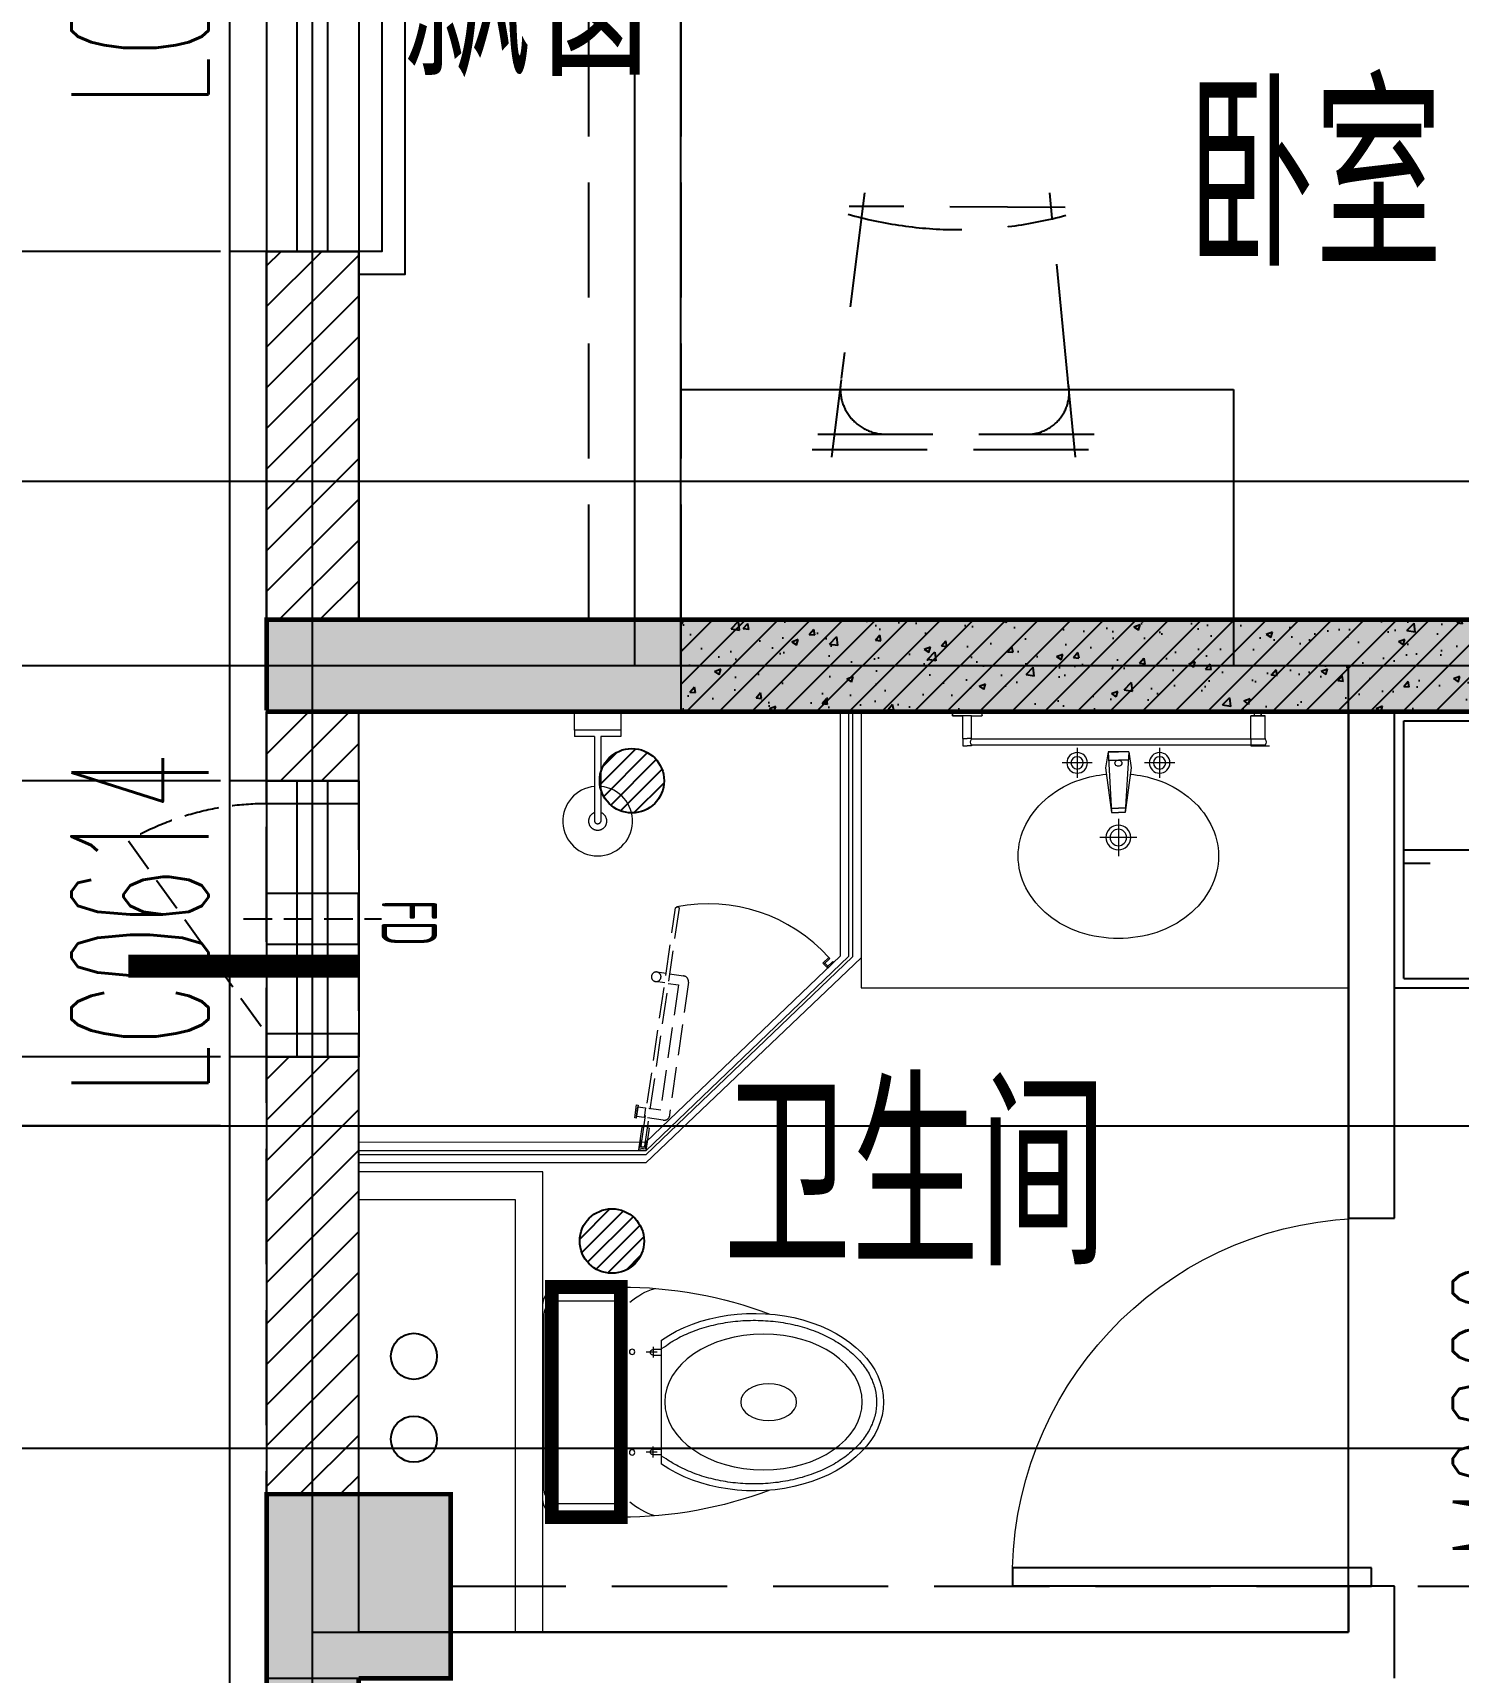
# Model space of a CAD drawing. Header units: millimetres. Extents: x 815519 to 890079, y 147095 to 251022.
# Drawn here: x 819512 to 822608, y 159609 to 163170 of the extents above; entities that cross this region are included whole.
import ezdxf

# ---------------------------------------------------------------- set-up
doc = ezdxf.new("R2010")
doc.units = ezdxf.units.MM
doc.header["$LTSCALE"] = 1000
for name, pattern in [('__DASH', [0.35, 0.25, -0.1]), ('DASH', [0.35, 0.25, -0.1]), ('DOTE', [61.468, 50.8, -5.08, 0.508, -5.08]), ('HIDDEN', [9.525, 6.35, -3.175])]:
    doc.linetypes.add(name, pattern=pattern)
doc.layers.get('Defpoints').update_dxf_attribs({"color": 1})
for name, color, linetype in [('A-WIND（门窗）', 155, 'Continuous'), ('COLUMN', 9, 'Continuous'), ('DIM_IDEN', 3, 'Continuous'), ('EQUIP_地漏', 7, 'Continuous'), ('HANDRAIL', 3, 'Continuous'), ('PC_预制外墙', 11, 'Continuous'), ('PC_预制外墙填充', 252, 'Continuous'), ('PIPE-地暖供', 4, 'Continuous'), ('PUB_DIM', 3, 'Continuous'), ('PUB_HATCH', 8, 'Continuous'), ('PUB_TEXT', 7, 'Continuous'), ('SURFACE', 6, 'Continuous'), ('VPIPE-污水', 2, 'DASH'), ('VPIPE-通气', 3, 'Continuous'), ('WALL', 2, 'Continuous'), ('WINDOW', 4, 'Continuous'), ('WINDOW_TEXT', 7, 'Continuous'), ('家具', 47, 'Continuous'), ('总内隔墙', 30, 'Continuous'), ('柱', 2, 'Continuous'), ('梁虚线', 134, 'DASH'), ('看线', 163, 'Continuous'), ('砼墙', 3, 'Continuous'), ('面积框', 6, 'Continuous')]:
    doc.layers.add(name, color=color, linetype=linetype)
doc.layers.add('DOTE', color=1, linetype='DOTE', plot=False)
for name, color, linetype, lineweight in [('FF-洁具', 32, 'Continuous', 0), ('厨卫', 154, 'Continuous', 0), ('预留洞-卫生间', 6, 'Continuous', 25)]:
    doc.layers.add(name, color=color, linetype=linetype, lineweight=lineweight)
doc.styles.add('_TCH_DIM_T3', font='SIMPLEX.shx', dxfattribs={"width": 0.7, "bigfont": 'GBCBIG.shx'})
doc.styles.add('_TCH_LABEL', font='COMPLEX', dxfattribs={"bigfont": 'GBCBIG'})
doc.styles.add('_TCH_WINDOW', font='SIMPLEX', dxfattribs={"height": 3.5, "bigfont": 'GBCBIG'})
doc.styles.add('TSSD_REIN', font='TSSDENG.shx', dxfattribs={"width": 0.69, "height": 0.2, "bigfont": 'TSSDCHN.shx'})
doc.dimstyles.new('_TCH_ARCH&&100', dxfattribs={"dimtxt": 297.5, "dimasz": 100, "dimexe": 250, "dimexo": 300, "dimgap": 100, "dimtad": 1, "dimdec": 0, "dimzin": 0, "dimdsep": 46, "dimtxsty": '_TCH_DIM_T3', "dimblk": 'ARCHTICK', "dimcen": 0.09, "dimclrt": 7, "dimazin": 2, "dimtfac": 1, "dimtdec": 0, "dimtix": 1, "dimtmove": 2, "dimatfit": 3, "dimfxl": 1, "dimtolj": 1, "dimtzin": 0, "dimarcsym": 0})

# ---------------------------------------------------------------- blocks, each defined once
blk = doc.blocks.new('_ArchTick')
at = {"color": 0, "linetype": 'ByBlock', "const_width": 0.4}
blk.add_lwpolyline([(-0.5, -0.5), (0.5, 0.5)], dxfattribs=at)
blk = doc.blocks.new('*D709')
at = {"layer": 'Defpoints', "color": 0, "transparency": 16777216}
for p in [(-369833.1, 351650), (-367583.1, 351650), (-367583.1, 350850)]:
    blk.add_point(p, dxfattribs=at)
at = {"layer": 'PUB_DIM', "color": 0, "lineweight": -2, "transparency": 16777216}
for p, q in [((-369833.1, 351350), (-369833.1, 350600)), ((-367583.1, 351350), (-367583.1, 350600)), ((-369833.1, 350850), (-367583.1, 350850))]:
    blk.add_line(p, q, dxfattribs=at)
at = {"layer": 'PUB_DIM', "color": 0, "lineweight": -2, "transparency": 16777216, "xscale": 100, "yscale": 100, "zscale": 100}
for p, rotation in [((-369833.1, 350850), 179.9995827101796), ((-367583.1, 350850), 359.9995827101796)]:
    blk.add_blockref('_ArchTick', p, dxfattribs=dict(at, rotation=rotation))
at = {"layer": 'PUB_DIM', "color": 7, "transparency": 16777216, "insert": (-368708.1, 351098.8), "char_height": 297.5, "attachment_point": 5, "rotation": 359.9996, "style": '_TCH_DIM_T3'}
blk.add_mtext('\\A1;2250', dxfattribs=at)
blk = doc.blocks.new('$WINLIB2D$00000001')
for p, q in [((-0.5, 0.5), (0.5, 0.5)), ((-0.5, 0.5), (-0.5, -0.5)), ((0.5, -0.5), (0.5, 0.5)), ((0.5, 0.1667), (-0.5, 0.1667)), ((0.5, -0.1667), (-0.5, -0.1667)), ((-0.5, -0.5), (0.5, -0.5))]:
    blk.add_line(p, q)
blk = doc.blocks.new('$DorLib2D$00000001')
for p, q in [((0.45, 0.975), (0.5, 0.975)), ((0.45, 0), (0.45, 0.975)), ((0.5, 0), (0.5, 0.975)), ((0.5, 0), (0.45, 0))]:
    blk.add_line(p, q)
at = {"lineweight": 13}
blk.add_arc((0.475, 0), 0.975, 91.4693, 180, dxfattribs=at)
blk = doc.blocks.new('3D户型-平面')
at = {"layer": 'A-WIND（门窗）', "linetype": 'DASH', "ltscale": 0.3}
blk.add_line((123099.5, 428897.3), (123399.5, 428477.7), dxfattribs=at)
at = {"layer": 'A-WIND（门窗）'}
for points in [[(123399.5, 429027.7), (123599.5, 429027.7), (123599.5, 428977.7), (123399.5, 428977.7)], [(123399.5, 428427.7), (123599.5, 428427.7), (123599.5, 428477.7), (123399.5, 428477.7)]]:
    blk.add_lwpolyline(points, close=True, dxfattribs=at)
at = {"layer": 'A-WIND（门窗）', "linetype": 'DASH', "ltscale": 0.3}
blk.add_arc((123399.5, 428377.7), 600, 90, 120, dxfattribs=at)
at = {"layer": 'SURFACE'}
for p, q in [((123319.5, 422547.7), (123319.5, 432127.7)), ((123399.5, 430177.7), (123319.5, 430177.7)), ((123399.5, 429027.7), (123319.5, 429027.7)), ((123399.5, 428427.7), (123319.5, 428427.7))]:
    blk.add_line(p, q, dxfattribs=at)
at = {"layer": 'WALL'}
for p, q in [((123599.5, 430177.7), (123399.5, 430177.7)), ((123399.5, 430177.7), (123399.5, 429277.7)), ((123599.5, 429377.7), (123599.5, 430177.7)), ((125749.5, 429377.7), (123599.5, 429377.7)), ((126899.5, 429377.7), (125749.5, 429377.7)), ((123399.5, 429277.7), (123399.5, 429027.7)), ((123599.5, 429027.7), (123599.5, 429177.7)), ((125749.5, 429177.7), (123599.5, 429177.7)), ((125749.5, 429177.7), (125749.5, 428077.7)), ((126899.5, 429177.7), (125849.5, 429177.7)), ((125849.5, 428077.7), (125849.5, 429177.7)), ((123399.5, 429027.7), (123599.5, 429027.7)), ((123599.5, 428427.7), (123399.5, 428427.7)), ((123399.5, 428427.7), (123399.5, 427177.7)), ((123599.5, 427177.7), (123599.5, 428427.7)), ((125749.5, 428077.7), (125849.5, 428077.7)), ((125849.5, 427277.7), (125749.5, 427277.7)), ((125749.5, 427277.7), (125749.5, 427177.7)), ((125849.5, 427077.7), (125849.5, 427277.7)), ((123399.5, 422677.7), (123399.5, 427177.7)), ((125749.5, 427177.7), (123599.5, 427177.7))]:
    blk.add_line(p, q, dxfattribs=at)
at = {"layer": 'WINDOW'}
for p, q in [((124299.5, 429377.7), (124299.5, 431877.7)), ((125749.5, 427277.7), (125749.5, 428077.7))]:
    blk.add_line(p, q, dxfattribs=at)
ref = blk.add_blockref('$WINLIB2D$00000001', (123499.5, 430927.7), dxfattribs=dict(at, xscale=-1500, yscale=-200, zscale=-1500, rotation=90.00000000002962))
ref.add_attrib('A', 'LC15135', (123273.2, 430493.7), dxfattribs={"layer": 'WINDOW_TEXT', "height": 297.5, "rotation": 90, "style": '_TCH_WINDOW', "width": 0.494118})
ref = blk.add_blockref('$WINLIB2D$00000001', (123499.5, 428727.7), dxfattribs=dict(at, xscale=-600, yscale=-200, zscale=-600, rotation=90))
ref.add_attrib('A', 'LC0614', (123273.2, 428346.2), dxfattribs={"layer": 'WINDOW_TEXT', "height": 297.5, "rotation": 90, "style": '_TCH_WINDOW', "width": 0.494118})
ref = blk.add_blockref('$DorLib2D$00000001', (125799.5, 427677.7), dxfattribs=dict(at, xscale=-800, yscale=800, zscale=-800, rotation=90))
ref.add_attrib('A', 'M0822', (126273.2, 427334.7), dxfattribs={"layer": 'WINDOW_TEXT', "height": 297.5, "rotation": 90, "style": '_TCH_WINDOW', "width": 0.494118})
blk = doc.blocks.new('10#楼-房间功能')
at = {"layer": 'PUB_TEXT', "style": '_TCH_LABEL'}
for s, p in [('飘窗', (-369635.9, 415043.4)), ('卧室', (-367934.4, 414627.2)), ('卫生间', (-368941, 412458.2))]:
    blk.add_text(s, height=385.82, dxfattribs=at).set_placement(p)
blk = doc.blocks.new('10#-剪力墙-初')
at = {"layer": 'PUB_HATCH'}
blk.add_hatch(color=256, dxfattribs=at).paths.add_polyline_path([(649512.9, -142200.9), (653012.9, -142200.9), (653012.9, -142600.9), (653212.9, -142600.9), (653212.9, -142000.9), (649512.9, -142000.9)])
h = blk.add_hatch(color=256, dxfattribs=at)
h.paths.add_polyline_path([(649712.9, -144300.9), (649512.9, -144300.9), (649512.9, -147900.9), (649712.9, -147900.9)])
h.paths.add_polyline_path([(649512.9, -144300.9), (649912.9, -144300.9), (649912.9, -143900.9), (649512.9, -143900.9)], flags=16)
at = {"layer": '柱', "color": 6, "ltscale": 1, "const_width": 10}
blk.add_lwpolyline([(649712.9, -144300.9), (649912.9, -144300.9), (649912.9, -143900.9), (649512.9, -143900.9), (649512.9, -144300.9)], dxfattribs=at)
at = {"layer": '砼墙', "color": 5, "ltscale": 1, "const_width": 10}
for points in [[(649512.9, -142200.9), (653012.9, -142200.9), (653012.9, -142600.9), (653212.9, -142600.9), (653212.9, -142000.9), (649512.9, -142000.9), (649512.9, -142198)], [(649712.9, -144300.9), (649712.9, -144300.9), (649712.9, -144300.9), (649712.9, -147900.9), (649512.9, -147900.9), (649512.9, -144100.9)]]:
    blk.add_lwpolyline(points, dxfattribs=at)
blk = doc.blocks.new('tt4')
at = {"layer": '厨卫'}
for p, q in [((-29340.4, -1289856.7), (-29340.4, -1289847.3)), ((-29340.4, -1289887.9), (-29340.4, -1289847.3)), ((-29338.9, -1289856.7), (-29340.4, -1289856.7)), ((-29338.9, -1289856.7), (-29340.4, -1289856.7)), ((-29338.9, -1289856.7), (-29338.9, -1290494.4)), ((-29325.9, -1289856.7), (-29325.9, -1290494.4)), ((-29324.4, -1289856.7), (-29325.9, -1289856.7)), ((-29324.4, -1289856.7), (-29325.9, -1289856.7)), ((-29324.4, -1289856.7), (-29275.4, -1289856.7)), ((-29275.4, -1289856.7), (-29275.4, -1289879)), ((-29275.4, -1289887.9), (-29275.4, -1289856.7)), ((-29275.4, -1289865.5), (-29275.4, -1289887.7)), ((-29275.4, -1289887.9), (-29275.4, -1289865.5)), ((-29266.4, -1289865.5), (-29275.4, -1289865.5)), ((-29275.4, -1289865.5), (-29266.4, -1289865.5)), ((-29324.4, -1289887.9), (-29340.4, -1289887.9)), ((-29324.4, -1289887.9), (-29275.4, -1289887.9)), ((-29274.9, -1289879.5), (-29266.4, -1289879.5)), ((-29377.5, -1290053.2), (-29377.5, -1290118.7)), ((-29377.5, -1290053.2), (-29377.5, -1290118.7)), ((-29344.8, -1290085.9), (-29410.2, -1290085.9)), ((-29344.8, -1290085.9), (-29410.2, -1290085.9)), ((-29539.7, -1290135.2), (-29539.7, -1290215.9)), ((-29539.7, -1290135.2), (-29539.7, -1290215.9)), ((-29388.7, -1290147.4), (-29485.2, -1290160.6)), ((-29388.7, -1290147.4), (-29485.2, -1290160.6)), ((-29353.9, -1290153.1), (-29485.2, -1290160.6)), ((-29353.9, -1290153.1), (-29485.2, -1290160.6)), ((-29353.9, -1290153.1), (-29388.7, -1290147.4)), ((-29353.9, -1290153.1), (-29388.7, -1290147.4)), ((-29371.5, -1290154.1), (-29371.5, -1290175.5)), ((-29371.5, -1290154.1), (-29371.5, -1290175.5)), ((-29353.9, -1290153.1), (-29353.9, -1290197.9)), ((-29353.9, -1290153.1), (-29353.9, -1290175.5)), ((-29499.3, -1290175.5), (-29580.1, -1290175.5)), ((-29499.3, -1290175.5), (-29580.1, -1290175.5)), ((-29485.2, -1290160.6), (-29485.2, -1290175.5)), ((-29485.2, -1290160.6), (-29485.2, -1290175.5)), ((-29485.2, -1290190.5), (-29485.2, -1290175.5)), ((-29485.2, -1290190.5), (-29485.2, -1290175.5)), ((-29388.7, -1290203.7), (-29485.2, -1290190.5)), ((-29353.9, -1290197.9), (-29485.2, -1290190.5)), ((-29388.7, -1290203.7), (-29485.2, -1290190.5)), ((-29353.9, -1290197.9), (-29485.2, -1290190.5)), ((-29476.2, -1290160.2), (-29476.2, -1290175.5)), ((-29476.2, -1290160.2), (-29476.2, -1290175.5)), ((-29476.2, -1290190.9), (-29476.2, -1290175.5)), ((-29476.2, -1290190.9), (-29476.2, -1290175.5)), ((-29371.5, -1290196.9), (-29371.5, -1290175.5)), ((-29371.5, -1290196.9), (-29371.5, -1290175.5)), ((-29353.9, -1290197.9), (-29353.9, -1290175.5)), ((-29353.9, -1290197.9), (-29388.7, -1290203.7)), ((-29353.9, -1290197.9), (-29388.7, -1290203.7)), ((-29377.5, -1290232.4), (-29377.5, -1290297.9)), ((-29377.5, -1290232.4), (-29377.5, -1290297.9)), ((-29344.8, -1290265.1), (-29410.2, -1290265.1)), ((-29344.8, -1290265.1), (-29410.2, -1290265.1)), ((-29275.4, -1290494.4), (-29275.4, -1290472)), ((-29274.9, -1290471.5), (-29266.4, -1290471.5)), ((-29268.3, -1290471.5), (-29266.4, -1290471.5)), ((-29266.4, -1290471.5), (-29266.4, -1290480)), ((-29266.4, -1290471.5), (-29266.4, -1290503.8)), ((-29340.4, -1290494.4), (-29340.4, -1290503.8)), ((-29338.9, -1290494.4), (-29340.4, -1290494.4)), ((-29340.4, -1290513.2), (-29340.4, -1290503.8)), ((-29324.4, -1290494.4), (-29325.9, -1290494.4)), ((-29324.4, -1290494.4), (-29324.4, -1290503.8)), ((-29324.4, -1290494.4), (-29275.4, -1290494.4)), ((-29324.4, -1290513.2), (-29324.4, -1290503.8)), ((-29275.4, -1290494.4), (-29275.4, -1290513.2)), ((-29266.4, -1290507.8), (-29266.4, -1290503.8)), ((-29266.4, -1290503.8), (-29266.4, -1290503.8)), ((-29266.4, -1290514.8), (-29266.4, -1290507.8)), ((-29266.4, -1290507.8), (-29266.4, -1290514.8)), ((-29324.4, -1290513.2), (-29340.4, -1290513.2)), ((-29324.4, -1290513.2), (-29275.4, -1290513.2)), ((-29275.4, -1290513.4), (-29275.4, -1290535.5)), ((-29275.4, -1290535.5), (-29275.4, -1290513.4)), ((-29274.9, -1290536), (-29266.4, -1290536)), ((-29266.4, -1290536), (-29274.9, -1290536)), ((-29266.4, -1290527.4), (-29266.4, -1290514.8)), ((-29266.4, -1290536), (-29266.4, -1290527.4)), ((-29266.4, -1290527.4), (-29266.4, -1290536)), ((-29266.4, -1290527.4), (-29266.4, -1290536))]:
    blk.add_line(p, q, dxfattribs=at)
for centre, radius in [((-29377.5, -1290085.9), 22.4), ((-29377.5, -1290085.9), 22.4), ((-29377.5, -1290085.9), 13.4), ((-29377.5, -1290085.9), 13.4), ((-29539.7, -1290175.5), 26.9), ((-29539.7, -1290175.5), 26.9), ((-29539.7, -1290175.5), 17.9), ((-29539.7, -1290175.5), 17.9), ((-29377.5, -1290265.1), 22.4), ((-29377.5, -1290265.1), 22.4), ((-29377.5, -1290265.1), 13.4), ((-29377.5, -1290265.1), 13.4)]:
    blk.add_circle(centre, radius, dxfattribs=at)
for centre, radius, start, end in [((-29332.4, -1289864.8), 10.4, 51.3282, 128.6718), ((-29274.9, -1289879), 0.5, 180, 270), ((-29563, -1290140.3), 186.5, 117.4096, 141.3831), ((-29563, -1290140.3), 186.5, 117.4096, 141.3831), ((-29580, -1290107.5), 149.5, 90, 117.4096), ((-29580, -1290107.5), 149.5, 90, 117.4096), ((-29580, -1290107.5), 149.5, 62.5904, 90), ((-29580, -1290107.5), 149.5, 62.5904, 90), ((-29597, -1290140.3), 186.5, 38.6169, 62.5904), ((-29597, -1290140.3), 186.5, 38.6169, 62.5904), ((-29536.3, -1290161.6), 220.7, 141.3831, 161.6926), ((-29536.3, -1290161.6), 220.7, 141.3831, 161.6926), ((-29623.7, -1290161.6), 220.7, 18.3074, 38.6169), ((-29623.7, -1290161.6), 220.7, 18.3074, 38.6169), ((-29494.3, -1290175.5), 264.9, 161.6926, 180), ((-29494.3, -1290175.5), 264.9, 161.6926, 180), ((-29665.7, -1290175.5), 264.9, 5.7073, 18.3074), ((-29665.7, -1290175.5), 264.9, 5.7073, 18.3074), ((-29494.3, -1290175.5), 264.9, 180, 198.3074), ((-29494.3, -1290175.5), 264.9, 180, 198.3074), ((-29378.2, -1290174.5), 6.44, 350.5252, 189.4748), ((-29378.2, -1290174.5), 6.44, 350.5252, 189.4748), ((-29378.2, -1290176.6), 6.44, 170.5252, 9.4748), ((-29378.2, -1290176.6), 6.44, 170.5252, 9.4748), ((-29665.7, -1290175.5), 264.9, 341.6926, 354.2927), ((-29665.7, -1290175.5), 264.9, 341.6926, 354.2927), ((-29536.3, -1290189.4), 220.7, 198.3074, 218.6169), ((-29536.3, -1290189.4), 220.7, 198.3074, 218.6169), ((-29623.7, -1290189.4), 220.7, 321.3831, 341.6926), ((-29623.7, -1290189.4), 220.7, 321.3831, 341.6926), ((-29563, -1290210.8), 186.5, 218.6169, 242.5904), ((-29563, -1290210.8), 186.5, 218.6169, 242.5904), ((-29597, -1290210.8), 186.5, 297.4096, 321.3831), ((-29597, -1290210.8), 186.5, 297.4096, 321.3831), ((-29580, -1290243.6), 149.5, 242.5904, 270), ((-29580, -1290243.6), 149.5, 242.5904, 270), ((-29580, -1290243.6), 149.5, 270, 297.4096), ((-29580, -1290243.6), 149.5, 270, 297.4096), ((-29274.9, -1290472), 0.5, 90, 180), ((-29332.4, -1290486.3), 10.4, 231.3282, 308.6718), ((-29274.9, -1290535.5), 0.5, 180, 270)]:
    blk.add_arc(centre, radius, start, end, dxfattribs=at)
blk = doc.blocks.new('Z$W@#022B05CA')
at = {"layer": '厨卫'}
for p, q in [((698.7, 500), (567.8, 500)), ((705.7, 470), (579.9, 470)), ((735.7, 60), (735.7, 440)), ((738.7, 40), (738.7, 460)), ((480.7, 115.3), (480.7, 384.7)), ((480.7, 364.4), (499.9, 364.4)), ((490.4, 358.5), (514.2, 358.5)), ((499.1, 370.2), (499.1, 346.6)), ((499.9, 352.2), (480.7, 352.2)), ((499.9, 147.8), (480.7, 147.8)), ((499.1, 129.8), (499.1, 153.4)), ((480.7, 135.6), (499.9, 135.6)), ((490.4, 141.5), (514.2, 141.5)), ((698.7, 0), (567.8, 0)), ((705.7, 30), (579.9, 30))]:
    blk.add_line(p, q, dxfattribs=at)
for centre in [(544.8, 359.2), (544.8, 140.8)]:
    blk.add_circle(centre, 5.82, dxfattribs=at)
for centre, radius, start, end in [((568.5, -416.2), 916.2, 89.9528, 110.6123), ((698.7, 460), 40, 0, 90), ((448.5, 346.2), 157.9, 50.1815, 72.8478), ((579.9, 460), 10, 90, 175.0115), ((705.7, 440), 30, 0, 90), ((2985.7, 250), 2425, 175.0115, 184.9885), ((499.3, 358.3), 6.15, 275.1568, 84.8432), ((499.3, 141.7), 6.15, 275.1568, 84.8432), ((568.5, 916.2), 916.2, 249.3877, 270.0472), ((579.9, 40), 10, 184.9885, 270), ((698.7, 40), 40, 270, 0), ((705.7, 60), 30, 270, 0), ((448.5, 153.8), 157.9, 287.1522, 309.8185)]:
    blk.add_arc(centre, radius, start, end, dxfattribs=at)
for centre, major_axis, ratio, start_param, end_param in [((279.7, 250), (281, 0), 0.685919, 0.773739, 5.509446), ((259.5, 250.3), (214.4, 0), 0.687861, 1.570796326796175, 7.853981633975761), ((248.3, 250), (60.7, 0), 0.657164, 1.570796326790381, 7.853981633969967)]:
    blk.add_ellipse(centre, major_axis=major_axis, ratio=ratio, start_param=start_param, end_param=end_param, dxfattribs=at)
blk.add_open_spline([(479.3, 367), (466, 376.7), (459.6, 380.8), (441.8, 391), (430, 396.8), (405.1, 406.9), (392, 411.3), (364.9, 418.6), (350.9, 421.5), (322.3, 425.7), (307.8, 427), (278.6, 428), (263.9, 427.7), (234.9, 425.4), (220.5, 423.5), (192.4, 418.1), (178.7, 414.6), (152.3, 406.2), (139.7, 401.2), (115.8, 390.1), (104.6, 383.8), (83.9, 370.3), (74.3, 363), (57.2, 347.5), (49.7, 339.3), (36.7, 322.4), (31.2, 313.7), (22.5, 295.8), (19.2, 286.8), (14.8, 268.4), (13.7, 259.2), (13.7, 240.7), (14.8, 231.5), (19.2, 213.2), (22.5, 204.1), (31.2, 186.3), (36.7, 177.5), (49.7, 160.6), (57.3, 152.5), (74.4, 137), (83.9, 129.7), (104.7, 116.1), (115.9, 109.9), (139.8, 98.7), (152.4, 93.8), (178.8, 85.4), (192.5, 81.9), (220.6, 76.5), (234.9, 74.5), (264, 72.3), (278.7, 72), (307.9, 73), (322.4, 74.3), (351, 78.5), (365, 81.4), (392.1, 88.7), (405.2, 93.1), (430.1, 103.3), (441.9, 109), (459.6, 119.2), (466, 123.3), (481, 132.7)], degree=3, knots=[3.915332, 3.915332, 3.915332, 3.915332, 4.014441, 4.014441, 4.176505, 4.176505, 4.338569, 4.338569, 4.500633, 4.500633, 4.662697, 4.662697, 4.824761, 4.824761, 4.986825, 4.986825, 5.148889, 5.148889, 5.310953, 5.310953, 5.473017, 5.473017, 5.635081, 5.635081, 5.797146, 5.797146, 5.95921, 5.95921, 6.121274, 6.121274, 6.283338, 6.283338, 6.445402, 6.445402, 6.607466, 6.607466, 6.76953, 6.76953, 6.931594, 6.931594, 7.093658, 7.093658, 7.255722, 7.255722, 7.417786, 7.417786, 7.57985, 7.57985, 7.741915, 7.741915, 7.903979, 7.903979, 8.066043, 8.066043, 8.228107, 8.228107, 8.390171, 8.390171, 8.552235, 8.552235, 8.651039, 8.651039, 8.651039, 8.651039], dxfattribs=at)
blk = doc.blocks.new('A$C2CC07E8B')
at = {"linetype": 'DASH', "ltscale": 0.3}
for p, q in [((55.9, 541.3), (55.9, 597.4)), ((55.9, 597.4), (73.8, 597.4)), ((73.8, 541.3), (73.8, 597.4)), ((55.9, 541.3), (61.2, 541.3)), ((70.1, 541.3), (73.8, 541.3)), ((12.2, 175.1), (11.3, 502.5)), ((24.7, 517.5), (63.3, 517.5)), ((33.9, 494.1), (63.3, 494.1)), ((35.1, 185.5), (35.1, 494.6)), ((60.6, 162.1), (25.9, 162.1)), ((60.6, 185.5), (35.1, 185.5)), ((69.1, 185.5), (92.5, 185.5))]:
    blk.add_line(p, q, dxfattribs=at)
for points in [[(70.1, 574), (72.9, 574), (72.9, 592.7), (56.8, 592.7), (56.8, 574), (59.6, 574), (59.6, 589.9), (70.1, 589.9)], [(69.1, 587.1), (69.1, 0.4), (66.5, -2.5), (64.6, -2.6), (63.5, -2.6), (60.6, 0), (60.6, 586.7), (63.2, 589.6), (66.2, 589.8)], [(94.3, 521.6), (94.3, 490), (90.6, 490), (90.6, 521.6)], [(90.6, 494.1), (71.9, 494.1), (71.9, 517.5), (90.6, 517.5)]]:
    blk.add_lwpolyline(points, close=True, dxfattribs=at)
blk.add_lwpolyline([(69.1, 162.1), (91.7, 162.1)], dxfattribs=at)
for centre, radius, start, end in [((24.7, 503.2), 14.2, 90, 180), ((25.6, 175.5), 13.4, 176.4911, 271.4507), ((91.7, 173.7), 11.7, 88.5151, 269.9652), ((91.7, 173.7), 11.7, 269.9499, 88.5151)]:
    blk.add_arc(centre, radius, start, end, dxfattribs=at)
blk = doc.blocks.new('A$C4BA03DFC')
at = {"layer": 'FF-洁具', "color": 13, "linetype": '__DASH', "ltscale": 0.2}
blk.add_lwpolyline([(0, 25.5), (-40, 25.5), (-40, 125.5), (0, 125.5)], dxfattribs=at)
at = {"layer": 'FF-洁具', "linetype": 'DASH'}
for points in [[(0, 125.5), (0, 25.5)], [(0, 125.5), (14, 125.5)], [(14, 125.5), (14, 82.5)], [(14, 82.5), (198.3, 82.5)], [(14, 68.5), (14, 25.5)], [(14, 68.5), (198.3, 68.5)], [(0, 25.5), (14, 25.5)]]:
    blk.add_lwpolyline(points, dxfattribs=at)
at = {"layer": 'FF-洁具'}
blk.add_arc((197.7, 75.5), 75.7, 185.306, 174.694, dxfattribs=at)
at = {"layer": 'FF-洁具', "linetype": 'DASH'}
for centre, radius, start, end in [((197.7, 75.5), 19.8, 200.6725, 159.3275), ((196.1, 75.5), 7.33, 287.2381, 72.7619)]:
    blk.add_arc(centre, radius, start, end, dxfattribs=at)
blk = doc.blocks.new('3D-左户厨卫')
at = {"layer": 'VPIPE-污水', "linetype": 'Continuous'}
blk.add_circle((-526477.5, 436349.5), 50, dxfattribs=at)
at = {"layer": 'VPIPE-通气', "linetype": 'Continuous'}
blk.add_circle((-526477.5, 436169.5), 50, dxfattribs=at)
at = {"layer": '厨卫'}
for p, q in [((-525551, 437219.4), (-525551, 437750)), ((-525533.8, 437750), (-525533.8, 437218.2)), ((-525524.9, 437750), (-525524.9, 437217.4)), ((-525551, 437219.4), (-525973.8, 436814.5)), ((-525973.8, 436795.9), (-525533.8, 437218.2)), ((-525524.9, 437217.4), (-525973.8, 436787)), ((-525973.8, 436769.9), (-525506.5, 437215.3)), ((-525587, 437201.4), (-525580.8, 437195)), ((-525584.8, 437203.5), (-525578.6, 437197.1)), ((-525973.8, 436814.5), (-526597.5, 436814.4)), ((-525973.8, 436795.9), (-526597.5, 436795.9)), ((-525973.8, 436787), (-526597.5, 436787)), ((-525973.8, 436769.9), (-526597.5, 436769.9))]:
    blk.add_line(p, q, dxfattribs=at)
for points in [[(-524447.5, 437750), (-525506.5, 437750), (-525506.5, 437150), (-524447.5, 437150)], [(-525587, 437201.4), (-525574.1, 437213.7), (-525576.2, 437215.9), (-525589.1, 437203.6)], [(-525580.8, 437195), (-525568, 437207.3), (-525565.9, 437205.1), (-525578.7, 437192.8)]]:
    blk.add_lwpolyline(points, close=True, dxfattribs=at)
blk.add_lwpolyline([(-526597.5, 436690), (-526257.5, 436690), (-526257.5, 435750), (-526197.5, 435750), (-526197.5, 436750), (-526597.5, 436750), (-526597.5, 436690)], dxfattribs=at)
blk.add_arc((-525838.5, 436980.4), 352.5, 41.9189, 101.1483, dxfattribs=at)
at = {"ltscale": 0.002, "extrusion": (0, 0, -1), "zscale": -1}
blk.add_blockref('Z$W@#022B05CA', (525458.8, 436000), dxfattribs=at)
at = {"layer": '厨卫', "rotation": 270}
blk.add_blockref('A$C4BA03DFC', (-526153.9, 437710), dxfattribs=at)
at = {"layer": '厨卫', "extrusion": (0, 0, -1), "zscale": -1, "rotation": 90}
blk.add_blockref('tt4', (-765228, 467016.4), dxfattribs=at)
at = {"layer": '厨卫', "xscale": 0.8909999999999989, "yscale": 0.8909999999999989, "zscale": 0.8909999999999989, "rotation": 171.7744640744318}
blk.add_blockref('A$C2CC07E8B', (-525848.3, 437315.6), dxfattribs=at)
blk = doc.blocks.new('A$C229B3283')
at = {"color": 2, "linetype": 'DASH', "ltscale": 0.25}
blk.add_lwpolyline([(0, -250), (0, 50)], dxfattribs=at)
blk.add_lwpolyline([(-55, 0), (-55, -200), (55, -200), (55, 0), (-55, 0)])
at = {"color": 8, "style": 'TSSD_REIN', "width": 0.552}
blk.add_text('FD', height=120, dxfattribs=at).set_placement((-40.8, 50))
blk = doc.blocks.new('地漏')
h = blk.add_hatch()
h.set_pattern_fill('LINE', color=13, scale=25, angle=45, style=0)
h.set_pattern_definition([(45, (0, 0), (-16.83798023, 16.83798023), [])])
edge = h.paths.add_edge_path()
edge.add_arc((6430372.7, -196010.6), 70, 0, 360)
at = {"color": 13}
blk.add_line((6430410.5, -195951.9), (6430411.9, -195953.3), dxfattribs=at)
blk.add_circle((6430372.7, -196010.6), 70)
blk = doc.blocks.new('3-D-雨水-留洞')
at = {"layer": 'EQUIP_地漏', "rotation": 180}
for p in [(5859752, 494629.9), (5859708.6, 493629.9)]:
    blk.add_blockref('地漏', p, dxfattribs=at)
at = {"layer": '预留洞-卫生间', "rotation": 270}
blk.add_blockref('A$C229B3283', (-571214.2, 690340.5), dxfattribs=at)
blk = doc.blocks.new('*D826')
at = {"layer": 'Defpoints', "color": 0, "transparency": 16777216}
for p in [(-243630, 547000), (-242530, 547000), (-242530, 545500)]:
    blk.add_point(p, dxfattribs=at)
at = {"layer": 'PUB_DIM', "color": 0, "lineweight": -2, "transparency": 16777216}
for p, q in [((-242830, 547000), (-243880, 547000)), ((-243630, 545500), (-243630, 547000)), ((-242830, 545500), (-243880, 545500))]:
    blk.add_line(p, q, dxfattribs=at)
at = {"layer": 'PUB_DIM', "color": 0, "lineweight": -2, "transparency": 16777216, "xscale": 100, "yscale": 100, "zscale": 100}
for p, rotation in [((-243630, 547000), 90), ((-243630, 545500), 270)]:
    blk.add_blockref('_ArchTick', p, dxfattribs=dict(at, rotation=rotation))
at = {"layer": 'PUB_DIM', "color": 7, "transparency": 16777216, "insert": (-243878.8, 546250), "char_height": 297.5, "attachment_point": 5, "rotation": 90, "style": '_TCH_DIM_T3'}
blk.add_mtext('\\A1;1500', dxfattribs=at)
blk = doc.blocks.new('*D827')
at = {"layer": 'Defpoints', "color": 0, "transparency": 16777216}
for p in [(-243630, 545500), (-242530, 545500), (-242530, 545000)]:
    blk.add_point(p, dxfattribs=at)
at = {"layer": 'PUB_DIM', "color": 0, "lineweight": -2, "transparency": 16777216}
for p, q in [((-243630, 545500), (-243630, 545600)), ((-242830, 545500), (-243880, 545500)), ((-243630, 545000), (-243630, 545500)), ((-242830, 545000), (-243880, 545000)), ((-243630, 545000), (-243630, 544900))]:
    blk.add_line(p, q, dxfattribs=at)
at = {"layer": 'PUB_DIM', "color": 0, "lineweight": -2, "transparency": 16777216, "xscale": 100, "yscale": 100, "zscale": 100}
for p, rotation in [((-243630, 545500), 270), ((-243630, 545000), 90)]:
    blk.add_blockref('_ArchTick', p, dxfattribs=dict(at, rotation=rotation))
at = {"layer": 'PUB_DIM', "color": 7, "transparency": 16777216, "insert": (-243878.8, 545250), "char_height": 297.5, "attachment_point": 5, "rotation": 90, "style": '_TCH_DIM_T3'}
blk.add_mtext('\\A1;500', dxfattribs=at)
blk = doc.blocks.new('*D828')
at = {"layer": 'Defpoints', "color": 0, "transparency": 16777216}
for p in [(-243630, 545000), (-242530, 545000), (-242530, 544600)]:
    blk.add_point(p, dxfattribs=at)
at = {"layer": 'PUB_DIM', "color": 0, "lineweight": -2, "transparency": 16777216}
for p, q in [((-243630, 545000), (-243630, 545100)), ((-242830, 545000), (-243880, 545000)), ((-243630, 544600), (-243630, 545000)), ((-242830, 544600), (-243880, 544600)), ((-243630, 544600), (-243630, 544500))]:
    blk.add_line(p, q, dxfattribs=at)
at = {"layer": 'PUB_DIM', "color": 0, "lineweight": -2, "transparency": 16777216, "xscale": 100, "yscale": 100, "zscale": 100}
for p, rotation in [((-243630, 545000), 270), ((-243630, 544600), 90)]:
    blk.add_blockref('_ArchTick', p, dxfattribs=dict(at, rotation=rotation))
at = {"layer": 'PUB_DIM', "color": 7, "transparency": 16777216, "insert": (-243878.8, 544800), "char_height": 297.5, "attachment_point": 5, "rotation": 90, "style": '_TCH_DIM_T3'}
blk.add_mtext('\\A1;400', dxfattribs=at)
blk = doc.blocks.new('*D829')
at = {"layer": 'Defpoints', "color": 0, "transparency": 16777216}
for p in [(-243630, 544600), (-242530, 544600), (-242530, 544350)]:
    blk.add_point(p, dxfattribs=at)
at = {"layer": 'PUB_DIM', "color": 0, "lineweight": -2, "transparency": 16777216}
for p, q in [((-242830, 544600), (-243880, 544600)), ((-243630, 544350), (-243630, 544600)), ((-242830, 544350), (-243880, 544350))]:
    blk.add_line(p, q, dxfattribs=at)
at = {"layer": 'PUB_DIM', "color": 0, "lineweight": -2, "transparency": 16777216, "xscale": 100, "yscale": 100, "zscale": 100}
for p, rotation in [((-243630, 544600), 90), ((-243630, 544350), 270)]:
    blk.add_blockref('_ArchTick', p, dxfattribs=dict(at, rotation=rotation))
at = {"layer": 'PUB_DIM', "color": 7, "transparency": 16777216, "insert": (-244255, 544475), "char_height": 297.5, "attachment_point": 5, "rotation": 90, "style": '_TCH_DIM_T3'}
blk.add_mtext('\\A1;250', dxfattribs=at)
blk = doc.blocks.new('*D830')
at = {"layer": 'Defpoints', "color": 0, "transparency": 16777216}
for p in [(-243630, 544350), (-242530, 544350), (-242530, 543750)]:
    blk.add_point(p, dxfattribs=at)
at = {"layer": 'PUB_DIM', "color": 0, "lineweight": -2, "transparency": 16777216}
for p, q in [((-243630, 544350), (-243630, 544450)), ((-242830, 544350), (-243880, 544350)), ((-243630, 543750), (-243630, 544350)), ((-242830, 543750), (-243880, 543750)), ((-243630, 543750), (-243630, 543650))]:
    blk.add_line(p, q, dxfattribs=at)
at = {"layer": 'PUB_DIM', "color": 0, "lineweight": -2, "transparency": 16777216, "xscale": 100, "yscale": 100, "zscale": 100}
for p, rotation in [((-243630, 544350), 270), ((-243630, 543750), 90)]:
    blk.add_blockref('_ArchTick', p, dxfattribs=dict(at, rotation=rotation))
at = {"layer": 'PUB_DIM', "color": 7, "transparency": 16777216, "insert": (-243878.8, 544050), "char_height": 297.5, "attachment_point": 5, "rotation": 90, "style": '_TCH_DIM_T3'}
blk.add_mtext('\\A1;600', dxfattribs=at)
blk = doc.blocks.new('*D831')
at = {"layer": 'Defpoints', "color": 0, "transparency": 16777216}
for p in [(-243630, 543750), (-242530, 543750), (-242530, 543600)]:
    blk.add_point(p, dxfattribs=at)
at = {"layer": 'PUB_DIM', "color": 0, "lineweight": -2, "transparency": 16777216}
for p, q in [((-243630, 543750), (-243630, 543850)), ((-242830, 543750), (-243880, 543750)), ((-243630, 543600), (-243630, 543750)), ((-242830, 543600), (-243880, 543600)), ((-243630, 543600), (-243630, 543500))]:
    blk.add_line(p, q, dxfattribs=at)
at = {"layer": 'PUB_DIM', "color": 0, "lineweight": -2, "transparency": 16777216, "xscale": 100, "yscale": 100, "zscale": 100}
for p, rotation in [((-243630, 543750), 270), ((-243630, 543600), 90)]:
    blk.add_blockref('_ArchTick', p, dxfattribs=dict(at, rotation=rotation))
at = {"layer": 'PUB_DIM', "color": 7, "transparency": 16777216, "insert": (-243905, 543322.5), "char_height": 297.5, "attachment_point": 5, "rotation": 90, "style": '_TCH_DIM_T3'}
blk.add_mtext('\\A1;150', dxfattribs=at)
blk = doc.blocks.new('10#-标准层-装备式')
at = {"layer": 'PC_预制外墙填充'}
h = blk.add_hatch(dxfattribs=at)
h.set_pattern_fill('ANSI31', color=256, scale=500, style=0)
h.set_pattern_definition([(45, (-572752.71, 434421.08), (-44.194174, 44.194174), [])])
h.paths.add_polyline_path([(198313.5, 539000), (198513.5, 539000), (198513.5, 539600), (198313.5, 539600)])
h.paths.add_polyline_path([(195313.5, 539000), (195113.5, 539000), (195113.5, 539600), (195313.5, 539600)])
h.paths.add_polyline_path([(188313.5, 537000), (188113.5, 537000), (188113.5, 536400), (188313.5, 536400)])
h.paths.add_polyline_path([(183313.5, 536400), (183113.5, 536400), (183113.5, 537000), (183313.5, 537000)])
h.paths.add_polyline_path([(181513.5, 536400), (181513.5, 537000)])
h.paths.add_polyline_path([(181713.5, 537000), (181513.5, 537000), (181513.5, 536400), (181713.5, 536400)])
h.paths.add_polyline_path([(176713.5, 536400), (176513.5, 536400), (176513.5, 537000), (176713.5, 537000)])
h.paths.add_polyline_path([(169313.5, 538000), (169513.5, 538000), (169513.5, 538800), (169313.5, 538800)])
h.paths.add_polyline_path([(165813.5, 538000), (166013.5, 538000), (166013.5, 538800), (165813.5, 538800)])
h.paths.add_polyline_path([(166513.5, 547200), (165813.5, 547200), (165813.5, 547400), (166513.5, 547400)])
h.paths.add_polyline_path([(185513.5, 543700), (185713.5, 543700), (185713.5, 543000), (185513.5, 543000)])
h.paths.add_polyline_path([(179313.5, 543000), (179113.5, 543000), (179113.5, 543700), (179313.5, 543700)])
h.paths.add_polyline_path([(198313.5, 543000), (198513.5, 543000), (198513.5, 541500), (198313.5, 541500)])
h.paths.add_polyline_path([(197613.5, 539000), (197613.5, 538800), (198513.5, 538800), (198513.5, 539000)])
h.paths.add_polyline_path([(196113.5, 538800), (196113.5, 539000), (195113.5, 539000), (195113.5, 538800)])
h.paths.add_polyline_path([(194813.5, 550500), (194813.5, 550700), (194163.5, 550700), (194163.5, 550500)])
h.paths.add_polyline_path([(193013.5, 550700), (193013.5, 550500), (193763.5, 550500), (193763.5, 550700)])
h.paths.add_polyline_path([(191513.5, 550500), (191513.5, 550700), (191013.5, 550700), (191013.5, 550500)])
h.paths.add_polyline_path([(187013.5, 552800.3), (187013.5, 552600), (187913.5, 552600), (187913.5, 552800.3)])
h.paths.add_polyline_path([(185713.5, 549800), (185913.5, 549800), (185913.5, 549900), (185713.5, 549900)])
h.paths.add_polyline_path([(185913.5, 548000), (185713.5, 548000), (185713.5, 547700), (185913.5, 547700)])
h.paths.add_polyline_path([(187213.5, 544400), (187413.5, 544400), (187413.5, 544900), (187213.5, 544900)])
h.paths.add_polyline_path([(187413.5, 543798.4), (187213.5, 543798.4), (187213.5, 543700), (187413.5, 543700)])
h.paths.add_polyline_path([(186313.5, 542800), (186313.5, 543000), (185713.5, 543000), (185713.5, 542800)])
h.paths.add_polyline_path([(186913.5, 543000), (186913.5, 542800), (187013.5, 542800), (187013.5, 543000)])
h.paths.add_polyline_path([(183413.5, 543500), (183413.5, 543700), (183213.5, 543700), (183213.5, 543500)])
h.paths.add_polyline_path([(184613.5, 543700), (184613.5, 543500), (185513.5, 543500), (185513.5, 543700)])
h.paths.add_polyline_path([(181413.5, 543700), (181413.5, 543500), (181613.5, 543500), (181613.5, 543700)])
h.paths.add_polyline_path([(180213.5, 543500), (180213.5, 543700), (179313.5, 543700), (179313.5, 543500)])
h.paths.add_polyline_path([(178513.5, 543000), (178513.5, 542800), (179113.5, 542800), (179113.5, 543000)])
h.paths.add_polyline_path([(177913.5, 542800), (177913.5, 543000), (177813.5, 543000), (177813.5, 542800)])
h.paths.add_polyline_path([(177413.5, 544400), (177613.5, 544400), (177613.5, 544900), (177413.5, 544900)])
h.paths.add_polyline_path([(177613.5, 543800), (177413.5, 543800), (177413.5, 543700), (177613.5, 543700)])
h.paths.add_polyline_path([(178413.5, 549800), (178613.5, 549800), (178613.5, 549900), (178413.5, 549900)])
h.paths.add_polyline_path([(178613.5, 547800), (178413.5, 547800), (178413.5, 547700), (178613.5, 547700)])
h.paths.add_polyline_path([(177313.5, 552600), (177313.5, 552800), (176413.5, 552800), (176413.5, 552600)])
h.paths.add_polyline_path([(172713.5, 550900), (172713.5, 550700), (173613.5, 550700), (173613.5, 550900)])
h.paths.add_polyline_path([(172063.5, 550700), (172063.5, 550900), (171863.5, 550900), (171863.5, 550700)])
h.paths.add_polyline_path([(170763.5, 550600), (170763.5, 550400), (171213.5, 550400), (171213.5, 550600)])
h.paths.add_polyline_path([(168863.5, 550600), (168863.5, 550400), (170163.5, 550400), (170163.5, 550600)])
h.paths.add_polyline_path([(167363.5, 550400), (167363.5, 550600), (167163.5, 550600), (167163.5, 550400)])
h.paths.add_polyline_path([(165813.5, 547000), (166013.5, 547000), (166013.5, 547200), (165813.5, 547200)])
h.paths.add_polyline_path([(166013.5, 545500), (165813.5, 545500), (165813.5, 544700), (166013.5, 544700)])
h.paths.add_polyline_path([(165813.5, 544350), (166013.5, 544350), (166013.5, 544500.1), (165813.5, 544500.1)])
h.paths.add_polyline_path([(166013.5, 543750), (165813.5, 543750), (165813.5, 542800), (166013.5, 542800)])
h.paths.add_polyline_path([(168513.5, 538200), (168513.5, 538000), (169313.5, 538000), (169313.5, 538200)])
h.paths.add_polyline_path([(166713.5, 538000), (166713.5, 538200), (166013.5, 538200), (166013.5, 538000)])
h.paths.add_polyline_path([(172213.5, 539000), (172213.5, 538800), (172413.5, 538800), (172413.5, 539000)])
h.paths.add_polyline_path([(170213.5, 538800), (170213.5, 539000), (170013.5, 539000), (170013.5, 538800)])
h.paths.add_polyline_path([(175813.5, 537200), (175813.5, 537000), (176013.5, 537000), (176013.5, 537200)])
h.paths.add_polyline_path([(173813.5, 537000), (173813.5, 537200), (173613.5, 537200), (173613.5, 537000)])
h.paths.add_polyline_path([(177513.5, 536200), (177513.5, 536400), (176513.5, 536400), (176513.5, 536200)])
h.paths.add_polyline_path([(181163.5, 536400), (181163.5, 536200), (181713.5, 536200), (181713.5, 536400)])
h.paths.add_polyline_path([(179663.5, 536200), (179663.5, 536400), (179013.5, 536400), (179013.5, 536200)])
h.paths.add_polyline_path([(183663.5, 536200), (183663.5, 536400), (183113.5, 536400), (183113.5, 536200)])
h.paths.add_polyline_path([(187313.5, 536400), (187313.5, 536200), (188313.5, 536200), (188313.5, 536400)])
h.paths.add_polyline_path([(185813.5, 536200), (185813.5, 536400), (185163.5, 536400), (185163.5, 536200)])
h.paths.add_polyline_path([(191013.5, 537200), (191013.5, 537000), (191213.5, 537000), (191213.5, 537200)])
h.paths.add_polyline_path([(189013.5, 537000), (189013.5, 537200), (188813.5, 537200), (188813.5, 537000)])
h.paths.add_polyline_path([(194413.5, 539800), (194413.5, 539600), (194613.5, 539600), (194613.5, 539800)])
h.paths.add_polyline_path([(192413.3, 539600), (192413.3, 539800), (192213.5, 539800), (192213.5, 539600)])
h.paths.add_polyline_path([(197613.5, 545900), (197413.5, 545900), (197413.5, 545000), (197613.5, 545000)])
h.paths.add_polyline_path([(197413.5, 546550), (197613.5, 546550), (197613.5, 547300), (197413.5, 547300)])
at = {"layer": 'PC_预制外墙'}
for points in [[(165813.5, 545500), (166013.5, 545500), (166013.5, 544700), (165813.5, 544700)], [(165813.5, 544350), (166013.5, 544350), (166013.5, 544500.1), (165813.5, 544500.1)], [(165813.5, 543750), (165813.5, 542800), (166013.5, 542800), (166013.5, 543750)]]:
    blk.add_lwpolyline(points, close=True, dxfattribs=at)
blk = doc.blocks.new('10#楼-装配式-标准层')
at = {"layer": 'PUB_HATCH'}
h = blk.add_hatch(dxfattribs=at)
h.set_pattern_fill('钢筋混凝土', color=256, scale=20, style=0)
h.set_pattern_definition([(45, (0, 0), (-35.355339, 35.355339), []), (50, (0, 0), (143.452037, -12.550427), [15, -165]), (355, (0, 0), (-27.750267, 150.438427), [12, -132]), (100.4514, (11.95, -1.05), (115.701876, 137.88791), [12.748038, -140.228422]), (46.1842, (0, 40), (213.44821, -33.103803), [22.5, -247.5]), (96.6356, (17.79, 37.24), (186.93254, 194.823574), [19.12206, -210.3426]), (351.1842, (0, 40), (186.93239, 194.82372), [18, -198]), (21, (20, 30), (119.38141, -80.523778), [15, -165]), (326, (20, 30), (48.663066, 145.03001), [12, -132]), (71.4514, (29.95, 23.29), (168.044526, 64.5061), [12.748038, -140.228422]), (37.5, (0, 0), (2.431971, 66.5787708), [0, -130.4, 0, -134, 0, -132.5]), (7.5, (0, 0), (52.6139075, 78.882342), [0, -76.4, 0, -127.4, 0, -50.5]), (327.5, (-44.6, 0), (106.764487, -4.5109743), [0, -50, 0, -156, 0, -207]), (317.5, (-64.6, 0), (116.637234, 20.020996), [0, -65, 0, -103.6, 0, -147])])
h.paths.add_polyline_path([(169013.5, 544500), (169013.5, 544700), (166713.5, 544699.3), (166713.5, 544499.3)])
at = {"layer": 'WALL'}
for p, q in [((169013.5, 544700), (166713.5, 544699.3)), ((166713.5, 544699.3), (166713.5, 544499.3)), ((166713.5, 544499.3), (169013.5, 544500))]:
    blk.add_line(p, q, dxfattribs=at)
blk = doc.blocks.new('10#-飘窗-栏杆')
at = {"layer": 'HANDRAIL'}
for points in [[(-242530, 353850), (-242430, 353850), (-242430, 352250), (-242530, 352250)], [(-242530, 353800), (-242480, 353800), (-242480, 352300), (-242530, 352300)]]:
    blk.add_lwpolyline(points, dxfattribs=at)
blk = doc.blocks.new('DAAB')
at = {"layer": '梁虚线', "ltscale": 1}
for p, q in [((213217.7, -671715.6), (213217.7, -669215.6)), ((213417.7, -671715.6), (213417.7, -669215.6)), ((212517.7, -673815.6), (212517.7, -671915.6)), ((212717.7, -673615.6), (212717.7, -671915.6)), ((212917.7, -673815.6), (216017.7, -673815.6))]:
    blk.add_line(p, q, dxfattribs=at)
blk.add_lwpolyline([(212517.7, -671915.6), (216017.7, -671915.6), (216017.7, -672315.6), (216217.7, -672315.6), (216217.7, -671715.6), (212517.7, -671715.6), (212517.7, -671912.7)], dxfattribs=at)
blk.add_lwpolyline([(212917.7, -674015.6), (212917.7, -673615.6), (212517.7, -673615.6), (212517.7, -674015.6)], close=True, dxfattribs=at)
blk = doc.blocks.new('10#-集水器')
at = {"layer": 'PIPE-地暖供', "color": 1, "const_width": 30}
blk.add_lwpolyline([(-93507.5, 212955), (-93507.5, 212455), (-93657.5, 212455), (-93657.5, 212955)], close=True, dxfattribs=at)
blk = doc.blocks.new('*U567')
for p, q in [((0, 0), (1050, 0)), ((0, -600), (0, 0)), ((1050, -600), (1050, 0)), ((1030, -20), (20, -20)), ((20, -20), (20, -580)), ((1030, -580), (1030, -20)), ((20, -300), (20, -330)), ((1050, -600), (0, -600)), ((1030, -580), (20, -580))]:
    blk.add_line(p, q)
at = {"color": 251, "linetype": 'HIDDEN', "ltscale": 0.1}
for p, q in [((238.6, -117.1), (233.2, -528.2)), ((253.6, -117.3), (238.6, -117.1)), ((248.2, -528.4), (253.6, -117.3)), ((322.8, -117.1), (289.5, -527.1)), ((304.5, -528.1), (337.7, -118.2)), ((337.7, -118.2), (322.8, -117.1)), ((425.9, -121.9), (411, -123.4)), ((411, -123.4), (452.2, -532.5)), ((467.1, -531), (425.9, -121.9)), ((588.6, -117.1), (583.2, -528.2)), ((603.6, -117.3), (588.6, -117.1)), ((598.2, -528.4), (603.6, -117.3)), ((672.8, -117.1), (639.5, -527.1)), ((654.5, -528.1), (687.7, -118.2)), ((687.7, -118.2), (672.8, -117.1)), ((775.9, -121.9), (761, -123.4)), ((761, -123.4), (802.2, -532.5)), ((817.1, -531), (775.9, -121.9)), ((1030, -300), (20, -300)), ((20, -330), (1030, -330)), ((233.2, -528.2), (248.2, -528.4)), ((289.5, -527.1), (304.5, -528.1)), ((452.2, -532.5), (467.1, -531)), ((583.2, -528.2), (598.2, -528.4)), ((639.5, -527.1), (654.5, -528.1)), ((802.2, -532.5), (817.1, -531))]:
    blk.add_line(p, q, dxfattribs=at)
blk = doc.blocks.new('10#标准层轴网')
at = {"layer": 'DOTE'}
for p, q in [((-369833.1, 342150), (-369833.1, 365950)), ((-369133.1, 353750), (-369133.1, 365950)), ((-303473.1, 354150), (-370833.1, 354150)), ((-366333.1, 353750), (-370833.1, 353750)), ((-367583.1, 351650), (-367583.1, 353750)), ((-370833.1, 352750), (-348433.1, 352750)), ((-370833.1, 352050), (-345833.1, 352050)), ((-369833.1, 351650), (-367583.1, 351650))]:
    blk.add_line(p, q, dxfattribs=at)
at = {"layer": 'PUB_DIM'}
dim = blk.add_aligned_dim(p1=(-369833.1, 351650), p2=(-367583.1, 351650), distance=-800, dimstyle='_TCH_ARCH&&100', dxfattribs=at)
dim.commit()
dim.dimension.update_dxf_attribs({"geometry": '*D709', "text_midpoint": (-368708.1, 351098.8)})
blk = doc.blocks.new('10#尺寸标注-0')
at = {"layer": 'PUB_DIM', "color": 112}
for p1, p2, picture, middle in [((-242530, 545500), (-242530, 547000), '*D826', (-243878.8, 546250)), ((-242530, 545000), (-242530, 545500), '*D827', (-243878.8, 545250)), ((-242530, 544600), (-242530, 545000), '*D828', (-243878.8, 544800)), ((-242530, 543750), (-242530, 544350), '*D830', (-243878.8, 544050))]:
    dim = blk.add_aligned_dim(p1=p1, p2=p2, distance=1100, dimstyle='_TCH_ARCH&&100', dxfattribs=at)
    dim.commit()
    dim.dimension.update_dxf_attribs({"geometry": picture, "text_midpoint": middle})
for base, p1, p2, picture, middle in [((-243630, 544600), (-242530, 544350), (-242530, 544600), '*D829', (-244255, 544475)), ((-243630, 543750), (-242530, 543600), (-242530, 543750), '*D831', (-243905, 543322.5))]:
    dim = blk.add_linear_dim(base=base, p1=p1, p2=p2, angle=90, dimstyle='_TCH_ARCH&&100', dxfattribs=at)
    dim.commit()
    dim.dimension.update_dxf_attribs({"geometry": picture, "text_midpoint": middle, "dimtype": 129})

msp = doc.modelspace()

# ---------------------------------------------------------------- linework, layer by layer
at = {"layer": 'DIM_IDEN', "color": 5, "const_width": 50}
msp.add_lwpolyline([(820219.5, 161142.4), (819719.5, 161142.4)], dxfattribs=at)
at = {"layer": '家具', "linetype": 'DASH'}
for p, q in [((821318.2, 162822.9), (821267.5, 162419.2)), ((821759.8, 162419.2), (821720.4, 162822.9)), ((821753.6, 162791.1), (821284.6, 162793.2)), ((821776.4, 162248.7), (821759.9, 162418.3)), ((821267.2, 162416.9), (821246.1, 162248.7)), ((821216.7, 162298.2), (821821.1, 162298.2)), ((821204.5, 162265.2), (821833.2, 162265.2))]:
    msp.add_line(p, q, dxfattribs=at)
at = {"layer": '家具'}
msp.add_lwpolyline([(822119.5, 162395.4), (822119.5, 161795.4), (820919.5, 161795.4), (820919.5, 162395.4)], close=True, dxfattribs=at)
at = {"layer": '家具', "linetype": 'DASH'}
for centre, radius, start, end in [((821523, 163621.3), 878.6, 254.1096, 285.3279), ((821364.5, 162397.2), 99, 174.2894, 270), ((821671.5, 162389.4), 91.2, 271.1795, 11.1533)]:
    msp.add_arc(centre, radius, start, end, dxfattribs=at)

# ---------------------------------------------------------------- block references
for name, p in [('10#-剪力墙-初', (170506.5, 303896.3)), ('DAAB', (607501.9, 833611)), ('3D-左户厨卫', (1346817, -276054.6)), ('10#-飘窗-栏杆', (1062749.5, -189604.6))]:
    msp.add_blockref(name, p)
at = {"layer": 'COLUMN'}
msp.add_blockref('10#-集水器', (914296.5, -52509.6), dxfattribs=at)
at = {"layer": '家具', "linetype": 'Continuous', "lineweight": -3, "extrusion": (0, 0, -1), "zscale": -1}
msp.add_blockref('*U567', (-823519.5, 161695.4), dxfattribs=at)
at = {"layer": '总内隔墙', "color": 0}
for name in ['10#-标准层-装备式', '10#楼-装配式-标准层']:
    msp.add_blockref(name, (654206, -382804.6), dxfattribs=at)
at = {"layer": '看线'}
for name, p in [('10#标准层轴网', (1189952.5, -191954.6)), ('3D户型-平面', (696620, -267482.3)), ('3-D-雨水-留洞', (1391433.6, -529095.1)), ('10#楼-房间功能', (1189952.5, -251965.6))]:
    msp.add_blockref(name, p, dxfattribs=at)
at = {"layer": '面积框'}
msp.add_blockref('10#尺寸标注-0', (1062749.5, -382804.6), dxfattribs=at)

doc.saveas('drawing.dxf')
